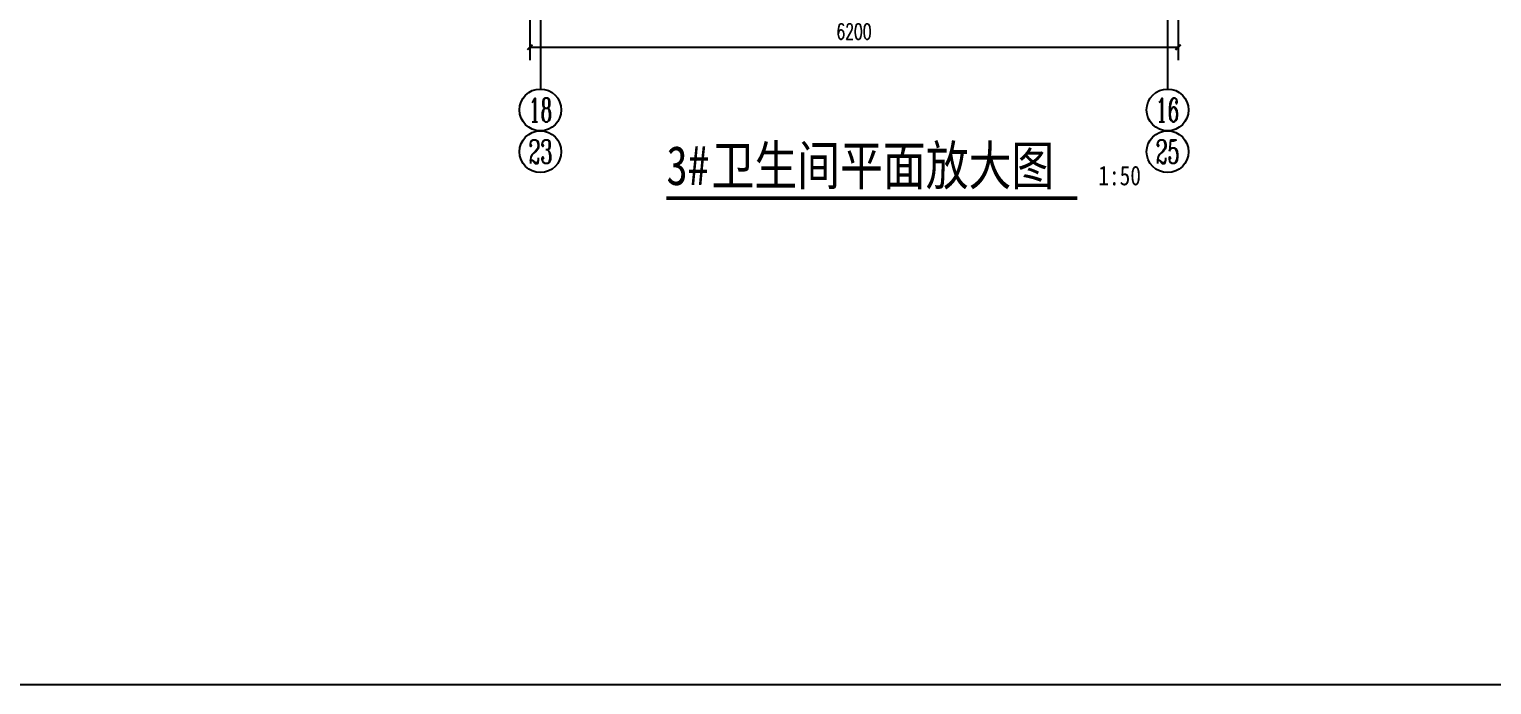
# Model space of a CAD drawing. Extents: x 307762 to 522490, y -326758 to -245675.
# Drawn here: x 392444 to 406435, y -326758 to -320484 of the extents above; entities that cross this region are included whole.
import ezdxf
from ezdxf.enums import TextEntityAlignment as Align

# ---------------------------------------------------------------- set-up
doc = ezdxf.new("R2010")
doc.units = 0
doc.header["$LTSCALE"] = 1000
doc.header["$MEASUREMENT"] = 0
doc.layers.get('0').update_dxf_attribs({"linetype": 'CONTINUOUS'})
doc.layers.get('Defpoints').update_dxf_attribs({"color": 6, "linetype": 'CONTINUOUS'})
for name, color, linetype in [('AXIS', 3, 'CONTINUOUS'), ('AXIS_TEXT', 7, 'CONTINUOUS'), ('DIM_SYMB', 3, 'CONTINUOUS'), ('PUB_HATCH', 250, 'CONTINUOUS'), ('PUB_TEXT', 7, 'CONTINUOUS')]:
    doc.layers.add(name, color=color, linetype=linetype)
doc.styles.add('_TCH_AXIS', font='COMPLEX', dxfattribs={"bigfont": 'GBCBIG'})
doc.styles.add('COMPLEX', font='COMPLEX')
doc.styles.add('DIM_FONT', font='SIMPLEX.shx', dxfattribs={"width": 0.65})
doc.styles.add('HT', font='simhei.ttf', dxfattribs={"width": 0.8})
doc.dimstyles.new('DIMN50', dxfattribs={"dimscale": 0.5, "dimtxt": 300, "dimasz": 100, "dimexe": 250, "dimexo": 300, "dimgap": 150, "dimtad": 1, "dimdec": 0, "dimzin": 0, "dimdsep": 46, "dimtxsty": 'DIM_FONT', "dimblk": 'ARCHTICK', "dimcen": 0.09, "dimclrt": 7, "dimazin": 2, "dimtfac": 1, "dimtdec": 0, "dimtix": 1, "dimtmove": 2, "dimatfit": 3, "dimfxl": 0, "dimtolj": 1, "dimtzin": 0, "dimarcsym": 0})

# ---------------------------------------------------------------- blocks, each defined once
blk = doc.blocks.new('_ArchTick')
at = {"color": 0, "linetype": 'ByBlock', "const_width": 0.4}
blk.add_lwpolyline([(-0.5, -0.5), (0.5, 0.5)], dxfattribs=at)
blk = doc.blocks.new('*D220')
at = {"layer": 'AXIS', "color": 0, "lineweight": -2}
for p, q in [((397234, -319656), (397234, -320781)), ((403434, -319656), (403434, -320781)), ((397234, -320656), (403434, -320656))]:
    blk.add_line(p, q, dxfattribs=at)
at = {"layer": 'Defpoints', "color": 0}
for p in [(397234, -319506), (403434, -319506), (403434, -320656)]:
    blk.add_point(p, dxfattribs=at)
at = {"layer": 'AXIS', "color": 0, "lineweight": -2, "xscale": 50, "yscale": 50, "zscale": 50, "rotation": 180}
blk.add_blockref('_ArchTick', (397234, -320656), dxfattribs=at)
at = {"layer": 'AXIS', "color": 0, "lineweight": -2, "xscale": 50, "yscale": 50, "zscale": 50}
blk.add_blockref('_ArchTick', (403434, -320656), dxfattribs=at)
at = {"layer": 'AXIS', "color": 7, "insert": (400334, -320506), "char_height": 150, "attachment_point": 5, "style": 'DIM_FONT'}
blk.add_mtext('\\A1;6200', dxfattribs=at)
blk = doc.blocks.new('_AXISO')
blk.add_circle((0, 0), 0.5)
at = {"layer": 'AXIS_TEXT', "style": 'COMPLEX', "width": 1.041667}
blk.add_attdef('A', text='', height=0.56, dxfattribs=at).set_placement((-0.25, -0.28), (0.25, -0.28), align=Align.FIT)

msp = doc.modelspace()

# ---------------------------------------------------------------- linework, layer by layer
at = {"layer": 'AXIS'}
for p, q in [((397333.9, -319705.9), (397333.9, -321055.9)), ((403333.9, -319705.9), (403333.9, -321055.9)), ((397333.9, -321455.9), (397333.9, -321455.9)), ((403333.9, -321455.9), (403333.9, -321455.9))]:
    msp.add_line(p, q, dxfattribs=at)
at = {"layer": 'DIM_SYMB', "const_width": 35}
msp.add_lwpolyline([(398539.5, -322100.6), (402470.7, -322100.6)], dxfattribs=at)
at = {"layer": 'PUB_HATCH', "color": 1}
msp.add_lwpolyline([(377589.6, -287893.8), (426646.2, -287893.8), (426646.2, -326758.3), (377589.6, -326758.3)], close=True, dxfattribs=at)

# ---------------------------------------------------------------- block references
at = {"layer": 'AXIS'}
ref = msp.add_blockref('_AXISO', (397333.9, -321255.9), dxfattribs=dict(at, xscale=400, yscale=400, zscale=400))
ref.add_attrib('A', '18', dxfattribs={"layer": 'AXIS_TEXT', "height": 226.27, "style": '_TCH_AXIS', "width": 0.724138}).set_placement((397220.7, -321369), (397447, -321369), align=Align.FIT)
ref = msp.add_blockref('_AXISO', (403333.9, -321255.9), dxfattribs=dict(at, xscale=400, yscale=400, zscale=400))
ref.add_attrib('A', '16', dxfattribs={"layer": 'AXIS_TEXT', "height": 226.27, "style": '_TCH_AXIS', "width": 0.724138}).set_placement((403220.7, -321369), (403447, -321369), align=Align.FIT)
ref = msp.add_blockref('_AXISO', (397333.9, -321655.9), dxfattribs=dict(at, xscale=400, yscale=400, zscale=400))
ref.add_attrib('A', '23', dxfattribs={"layer": 'AXIS_TEXT', "height": 226.27, "style": '_TCH_AXIS', "width": 0.617647}).set_placement((397220.7, -321769), (397447, -321769), align=Align.FIT)
ref = msp.add_blockref('_AXISO', (403333.9, -321655.9), dxfattribs=dict(at, xscale=400, yscale=400, zscale=400))
ref.add_attrib('A', '25', dxfattribs={"layer": 'AXIS_TEXT', "height": 226.27, "style": '_TCH_AXIS', "width": 0.617647}).set_placement((403220.7, -321769), (403447, -321769), align=Align.FIT)

# ---------------------------------------------------------------- texts
at = {"layer": 'PUB_TEXT', "style": 'HT', "width": 0.8}
for s, height, p in [('3#', 375.53, (398539.5, -321975.8)), ('卫生间平面放大图', 375.53, (398971.5, -321975.8)), ('1:50', 187.76, (402670.7, -321977.9))]:
    msp.add_text(s, height=height, dxfattribs=at).set_placement(p)

# ---------------------------------------------------------------- dimensions: what is measured, and where the dimension line sits
at = {"layer": 'AXIS'}
dim = msp.add_aligned_dim(p1=(397233.9, -319505.9), p2=(403433.9, -319505.9), distance=-1150, dimstyle='DIMN50', dxfattribs=at)
dim.commit()
dim.dimension.update_dxf_attribs({"geometry": '*D220', "text_midpoint": (400333.9, -320505.9)})

doc.saveas('drawing.dxf')
